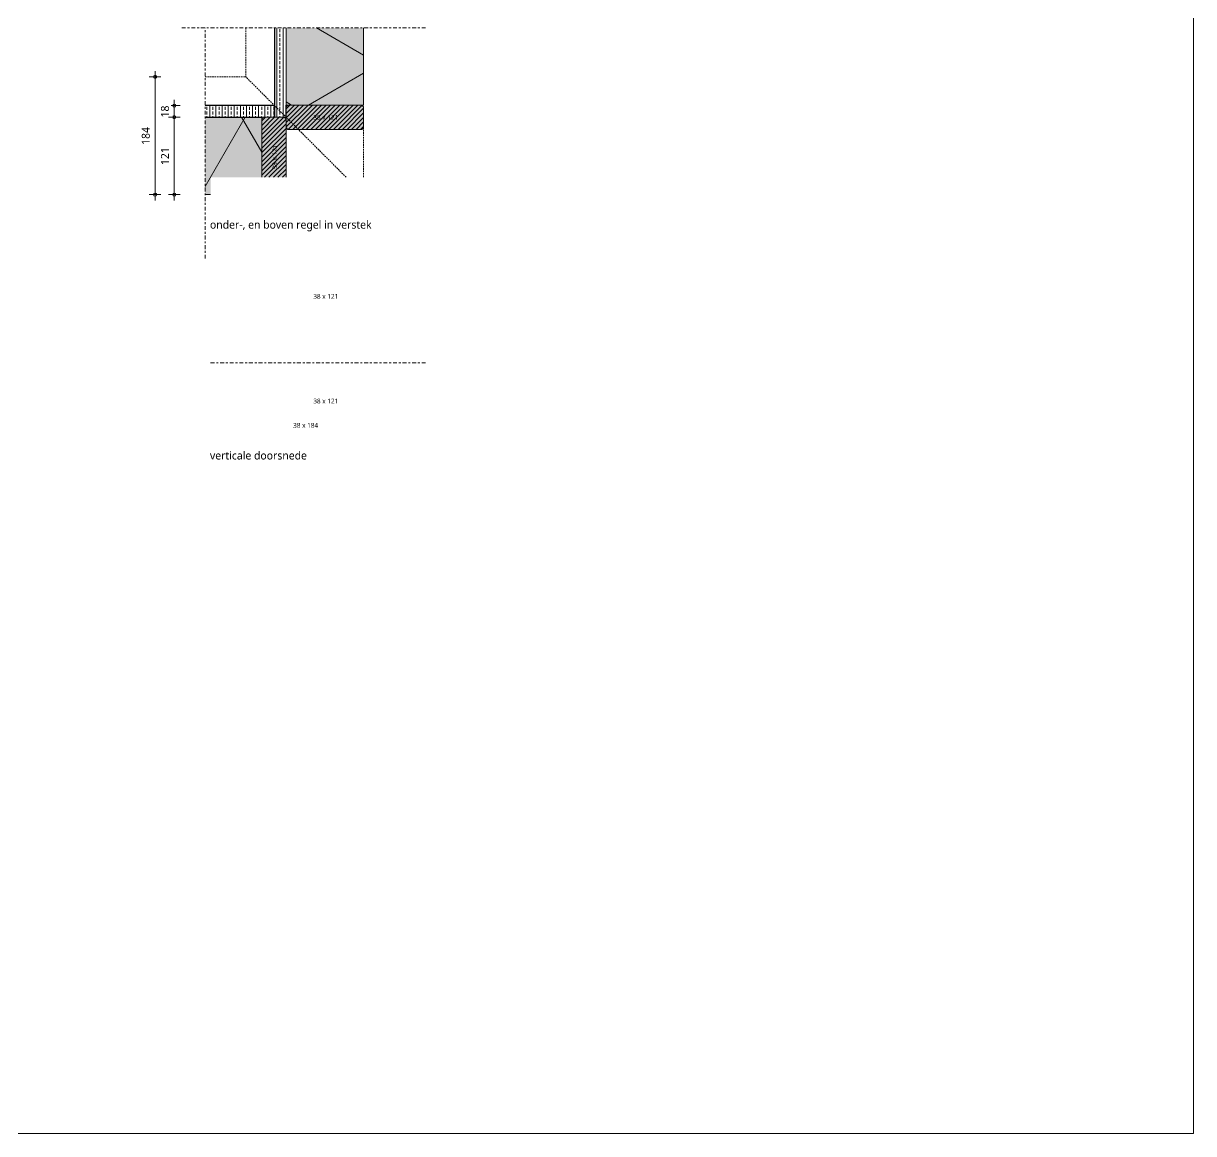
# Model space of a CAD drawing. Header units: millimetres. Extents: x 6732 to 10947, y 894 to 9086.
# Drawn here: x 9119 to 10947, y 894 to 2628 of the extents above; entities that cross this region are included whole.
import ezdxf

# ---------------------------------------------------------------- set-up
doc = ezdxf.new("R2010")
doc.units = ezdxf.units.MM
doc.linetypes.add('MV_center', pattern=[15, 6, -3, 3, -3])
doc.linetypes.add('MV_hidden', pattern=[3.75, 2.5, -1.25])
for name, color, linetype, lineweight in [('A-ANNO-DIMS', 211, 'Continuous', 13), ('A-ANNO-DIMS-5', 211, 'Continuous', 13), ('A-ANNO-NOTE', 131, 'Continuous', 18), ('A-DETL', 90, 'Continuous', 13), ('A-DETL-GENF', 92, 'Continuous', 18), ('A-DETL-MEDM', 33, 'Continuous', 25), ('G-ANNO-TEXT', 231, 'Continuous', 13)]:
    doc.layers.add(name, color=color, linetype=linetype, lineweight=lineweight)
doc.styles.add('Segoe UI_1', font='segoeui.ttf', dxfattribs={"height": 7.5})
doc.styles.add('Segoe UI_2', font='segoeui.ttf', dxfattribs={"height": 12.5})
doc.dimstyles.new('2_5_mm_1', dxfattribs={"dimscale": 304.8, "dimtxt": 13.092049, "dimasz": 0.016404, "dimexe": 0.029528, "dimexo": 0.0625, "dimgap": 0.014764, "dimtad": 1, "dimdec": 0, "dimzin": 0, "dimdsep": 46, "dimtxsty": 'Segoe UI_2', "dimblk1": 'DOTBLANK', "dimblk2": 'DOTBLANK', "dimsah": 1, "dimcen": 0.09, "dimdle": 0.029528, "dimazin": 0, "dimtfac": 1, "dimtdec": 4, "dimtix": 1, "dimtmove": 0, "dimatfit": 3, "dimfxl": 0.029528, "dimfxlon": 1, "dimtvp": 1, "dimtfill": 1, "dimtolj": 1, "dimtzin": 0, "dimarcsym": 2})
pattern_1 = [(90, (0, 0), (-9.525, 6e-16), []), (90, (4.763, 0), (-9.525, 6e-16), [4.762, -2.381])]

# ---------------------------------------------------------------- blocks, each defined once
blk = doc.blocks.new('42 isolatie - Type 1-3776586-Details Strandbaak Patio Woning')
at = {"layer": 'A-DETL-GENF'}
blk.add_hatch(color=256, dxfattribs=at).paths.add_polyline_path([(54.3, 0.8), (63, 0.8), (63, 28), (143, 28), (143, 121.8), (54.3, 121.8)])
at = {"layer": 'A-DETL-GENF', "lineweight": 13}
h = blk.add_hatch(dxfattribs=at)
h.set_pattern_fill('FP_43', color=256, style=0, pattern_type=2)
h.set_pattern_definition([(60, (12.83, 244.8), (-107.387, 62), []), (120, (12.83, 244.8), (-107.387, -62), [])])
h.paths.add_polyline_path([(54.3, 0.8), (63, 0.8), (63, 28), (143, 28), (143, 121.8), (54.3, 121.8)])
at = {"layer": 'A-DETL-GENF'}
for p, q in [((143, 121.8), (54.3, 121.8)), ((143, 121.8), (54.3, 121.8)), ((143, 119), (143, 121.8)), ((143, 28), (143, 119)), ((54.3, 0.8), (63, 0.8)), ((54.3, 0.8), (63, 0.8))]:
    blk.add_line(p, q, dxfattribs=at)
blk = doc.blocks.new('00 hout_rechthoekig_sls - SLS 38x121-V35-Details Strandbaak Patio Woning')
at = {"layer": 'A-DETL-GENF'}
blk.add_hatch(color=256, dxfattribs=at).paths.add_polyline_path([(118.2, -38), (121, -35.2), (121, -2.8), (118.2, 0), (2.8, 0), (0, -2.8), (0, -35.2), (2.8, -38)])
at = {"layer": 'A-DETL-MEDM', "lineweight": 13}
h = blk.add_hatch(dxfattribs=at)
h.set_pattern_fill('FP_44', color=256, style=0, pattern_type=2)
h.set_pattern_definition([(45, (-9529.824, -2500.598), (-3.535534, 3.535534), [])])
h.paths.add_polyline_path([(118.2, -38), (121, -35.2), (121, -2.8), (118.2, 0), (2.8, 0), (0, -2.8), (0, -35.2), (2.8, -38)])
at = {"layer": 'A-DETL-MEDM', "lineweight": 18}
for p, q in [((0, -2.8), (2.8, 0)), ((2.8, 0), (0, -2.8)), ((118.2, 0), (121, -2.8)), ((0, -2.8), (0, -19)), ((118.2, 0), (121, -2.8)), ((121, -35.2), (121, -2.8)), ((2.8, -38), (0, -35.2)), ((0, -35.2), (2.8, -38)), ((121, -35.2), (118.2, -38)), ((118.2, -38), (121, -35.2)), ((2.8, -38), (118.2, -38))]:
    blk.add_line(p, q, dxfattribs=at)
blk = doc.blocks.new('42 isolatie - Type 1-3776587-Details Strandbaak Patio Woning')
at = {"layer": 'A-DETL-GENF'}
blk.add_hatch(color=256, dxfattribs=at).paths.add_polyline_path([(150.7, -121.8), (150.7, -0.8), (30.3, -0.8), (30.3, -121.8)])
at = {"layer": 'A-DETL-GENF', "lineweight": 13}
h = blk.add_hatch(dxfattribs=at)
h.set_pattern_fill('FP_13', color=256, style=0, pattern_type=2)
h.set_pattern_definition([(300, (12.83, -244.8), (-107.387, -62), []), (240, (12.83, -244.8), (-107.387, 62), [])])
h.paths.add_polyline_path([(150.7, -121.8), (150.7, -0.8), (30.3, -0.8), (30.3, -121.8)])
at = {"layer": 'A-DETL-GENF'}
for p, q in [((150.7, -0.8), (30.3, -0.8)), ((150.7, -0.8), (30.3, -0.8)), ((150.7, -121.8), (150.7, -0.8)), ((150.7, -121.8), (150.7, -0.8)), ((30.3, -121.8), (150.7, -121.8)), ((30.3, -121.8), (150.7, -121.8))]:
    blk.add_line(p, q, dxfattribs=at)
blk = doc.blocks.new('00 hout_rechthoekig_sls - SLS 38x121-V36-Details Strandbaak Patio Woning')
at = {"layer": 'A-DETL-GENF'}
blk.add_hatch(color=256, dxfattribs=at).paths.add_polyline_path([(93.8, -2.8), (93.8, 0), (2.8, 0), (0, -2.8), (0, -35.2), (2.8, -38), (93.8, -38), (93.8, -35.2)])
at = {"layer": 'A-DETL-MEDM', "lineweight": 13}
h = blk.add_hatch(dxfattribs=at)
h.set_pattern_fill('FP_45', color=256, style=0, pattern_type=2)
h.set_pattern_definition([(135, (2481.598, -9529.824), (-3.535534, -3.535534), [])])
h.paths.add_polyline_path([(93.8, -2.8), (93.8, 0), (2.8, 0), (0, -2.8), (0, -35.2), (2.8, -38), (93.8, -38), (93.8, -35.2)])
at = {"layer": 'A-DETL-MEDM', "lineweight": 18}
for p, q in [((0, -2.8), (2.8, 0)), ((2.8, 0), (0, -2.8)), ((2.8, 0), (93.8, 0)), ((0, -2.8), (0, -35.2)), ((2.8, -38), (0, -35.2)), ((0, -35.2), (2.8, -38)), ((2.8, -38), (93.8, -38))]:
    blk.add_line(p, q, dxfattribs=at)
blk = doc.blocks.new('NLRS_00_DI_maskeer - Type 1-4234624-Details Strandbaak Patio Woning')
at = {"layer": 'A-DETL-GENF', "linetype": 'MV_center'}
blk.add_line((284, 0), (-76.4, 0), dxfattribs=at)
blk = doc.blocks.new('NLRS_00_DI_maskeer - Type 1-4234625-Details Strandbaak Patio Woning')
at = {"layer": 'A-DETL-GENF', "linetype": 'MV_center'}
blk.add_line((-100, 0), (284, 0), dxfattribs=at)
blk = doc.blocks.new('NLRS_00_DI_maskeer - Type 1-4234627-Details Strandbaak Patio Woning')
at = {"layer": 'A-DETL-GENF', "linetype": 'MV_center'}
blk.add_line((-100, 0), (238, 0), dxfattribs=at)
blk = doc.blocks.new('DIMBLOCK198-Details Strandbaak Patio Woning')
at = {"layer": 'A-ANNO-DIMS-5'}
for p, q in [((9355.1, 2508.6), (9355.1, 2481.6)), ((9355.1, 2499.6), (9346.1, 2499.6)), ((9355.1, 2499.6), (9364.1, 2499.6)), ((9355.1, 2481.6), (9346.1, 2481.6)), ((9355.1, 2481.6), (9364.1, 2481.6))]:
    blk.add_line(p, q, dxfattribs=at)
for centre in [(9355.1, 2499.6), (9355.1, 2481.6)]:
    blk.add_circle(centre, 2.5, dxfattribs=at)
at = {"layer": 'A-ANNO-DIMS-5', "color": 0, "insert": (9334.3, 2481.1), "char_height": 12.5, "width": 22.852, "attachment_point": 1, "rotation": 90, "line_spacing_factor": 1.142579, "style": 'Segoe UI_2', "bg_fill": 3, "box_fill_scale": 1.25, "bg_fill_color": 9, "bg_fill_true_color": 13158600, "bg_fill_transparency": 0}
blk.add_mtext('18', dxfattribs=at)
blk = doc.blocks.new('_DotBlank')
at = {"color": 0, "linetype": 'ByBlock', "lineweight": -2}
blk.add_line((-0.5, 0), (-1, 0), dxfattribs=at)
blk.add_circle((0, 0), 0.5, dxfattribs=at)
blk = doc.blocks.new('DIMBLOCK199-Details Strandbaak Patio Woning')
at = {"layer": 'A-ANNO-DIMS-5'}
for p, q in [((9355.1, 2481.6), (9346.1, 2481.6)), ((9355.1, 2481.6), (9355.1, 2351.6)), ((9355.1, 2481.6), (9364.1, 2481.6)), ((9355.1, 2360.6), (9346.1, 2360.6)), ((9355.1, 2360.6), (9364.1, 2360.6))]:
    blk.add_line(p, q, dxfattribs=at)
for centre in [(9355.1, 2481.6), (9355.1, 2360.6)]:
    blk.add_circle(centre, 2.5, dxfattribs=at)
at = {"layer": 'A-ANNO-DIMS-5', "color": 0, "insert": (9334.3, 2406.8), "char_height": 12.5, "width": 34.277, "attachment_point": 1, "rotation": 90, "line_spacing_factor": 1.142579, "style": 'Segoe UI_2', "bg_fill": 3, "box_fill_scale": 1.25, "bg_fill_color": 9, "bg_fill_true_color": 13158600, "bg_fill_transparency": 0}
blk.add_mtext('121', dxfattribs=at)
blk = doc.blocks.new('DIMBLOCK210-Details Strandbaak Patio Woning')
at = {"layer": 'A-ANNO-DIMS-5'}
for p, q in [((9325.1, 2544.6), (9316.1, 2544.6)), ((9325.1, 2351.6), (9325.1, 2553.6)), ((9325.1, 2544.6), (9334.1, 2544.6)), ((9325.1, 2360.6), (9316.1, 2360.6)), ((9325.1, 2360.6), (9334.1, 2360.6))]:
    blk.add_line(p, q, dxfattribs=at)
for centre in [(9325.1, 2544.6), (9325.1, 2360.6)]:
    blk.add_circle(centre, 2.5, dxfattribs=at)
at = {"layer": 'A-ANNO-DIMS-5', "color": 0, "insert": (9304.3, 2438.3), "char_height": 12.5, "width": 34.277, "attachment_point": 1, "rotation": 90, "line_spacing_factor": 1.142579, "style": 'Segoe UI_2', "bg_fill": 3, "box_fill_scale": 1.25, "bg_fill_color": 9, "bg_fill_true_color": 13158600, "bg_fill_transparency": 0}
blk.add_mtext('184', dxfattribs=at)

msp = doc.modelspace()

# ---------------------------------------------------------------- hatches: boundary and pattern name
at = {"layer": 'A-DETL-GENF', "lineweight": 13}
h = msp.add_hatch(dxfattribs=at)
h.set_pattern_fill('FP_36', color=250, style=0, pattern_type=2)
h.set_pattern_definition(pattern_1)
h.paths.add_polyline_path([(9529.8, 2481.6), (9529.8, 2621), (9511.8, 2621), (9511.8, 2481.6), (9527, 2481.6)])
h = msp.add_hatch(dxfattribs=at)
h.set_pattern_fill('FP_36', color=250, style=0, pattern_type=2)
h.set_pattern_definition(pattern_1)
h.paths.add_polyline_path([(9419.6, 2481.6), (9511.8, 2481.6), (9511.8, 2499.6), (9403.1, 2499.6), (9403.1, 2481.6)])

# ---------------------------------------------------------------- linework, layer by layer
at = {"layer": 'A-DETL', "lineweight": 18}
for p, q in [((10947.4, 893.9), (10947.4, 8393.9)), ((6732.5, 893.9), (10947.4, 893.9))]:
    msp.add_line(p, q, dxfattribs=at)
at = {"layer": 'A-DETL', "linetype": 'MV_hidden'}
for p, q in [((9466.8, 2621), (9466.8, 2544.6)), ((9403.1, 2544.6), (9466.8, 2544.6)), ((9623.6, 2387.8), (9466.8, 2544.6)), ((9650.8, 2465.6), (9650.8, 2387.8))]:
    msp.add_line(p, q, dxfattribs=at)
at = {"layer": 'A-DETL-MEDM'}
for p, q in [((9511.8, 2621), (9511.8, 2481.6)), ((9511.8, 2499.6), (9403.1, 2499.6)), ((9511.8, 2481.6), (9511.8, 2499.6)), ((9529.8, 2481.6), (9529.8, 2500.6)), ((9403.1, 2481.6), (9491.8, 2481.6))]:
    msp.add_line(p, q, dxfattribs=at)

# ---------------------------------------------------------------- block references
at = {"layer": 'A-DETL-GENF', "linetype": 'MV_center'}
for name, p in [('NLRS_00_DI_maskeer - Type 1-4234625-Details Strandbaak Patio Woning', (9466.8, 2621)), ('NLRS_00_DI_maskeer - Type 1-4234627-Details Strandbaak Patio Woning', (9511.8, 2098.1))]:
    msp.add_blockref(name, p, dxfattribs=at)
at = {"layer": 'A-DETL-GENF', "linetype": 'MV_center', "rotation": 270}
msp.add_blockref('NLRS_00_DI_maskeer - Type 1-4234624-Details Strandbaak Patio Woning', (9403.1, 2544.6), dxfattribs=at)
at = {"layer": 'A-DETL-GENF', "rotation": 270.0000000000007}
msp.add_blockref('42 isolatie - Type 1-3776587-Details Strandbaak Patio Woning', (9651.6, 2651.3), dxfattribs=at)
at = {"layer": 'A-DETL-GENF'}
msp.add_blockref('42 isolatie - Type 1-3776586-Details Strandbaak Patio Woning', (9348.8, 2359.8), dxfattribs=at)
at = {"layer": 'A-DETL-MEDM', "lineweight": 18}
msp.add_blockref('00 hout_rechthoekig_sls - SLS 38x121-V35-Details Strandbaak Patio Woning', (9529.8, 2500.6), dxfattribs=at)
at = {"layer": 'A-DETL-MEDM', "lineweight": 18, "rotation": 269.9999999999995}
msp.add_blockref('00 hout_rechthoekig_sls - SLS 38x121-V36-Details Strandbaak Patio Woning', (9529.8, 2481.6), dxfattribs=at)

# ---------------------------------------------------------------- texts
at = {"layer": 'A-ANNO-NOTE', "lineweight": 13, "char_height": 7.5, "width": 47.3, "attachment_point": 1, "style": 'Segoe UI_1'}
for s, insert in [('38 x 121', (9572.3, 2485)), ('38 x 121', (9572.3, 2205.5)), ('38 x 121', (9572.3, 2042)), ('38 x 184', (9540.8, 2004))]:
    msp.add_mtext(s, dxfattribs=dict(at, insert=insert))
at = {"layer": 'A-ANNO-NOTE', "lineweight": 13, "insert": (9508.2, 2399.8), "char_height": 7.5, "width": 47.3, "attachment_point": 1, "rotation": 90, "style": 'Segoe UI_1'}
msp.add_mtext('38 x 121', dxfattribs=at)
at = {"layer": 'G-ANNO-TEXT', "color": 7, "char_height": 12.5, "attachment_point": 1, "style": 'Segoe UI_2'}
for s, insert, width in [('onder-, en boven regel in verstek', (9410.8, 2320), 310.253), ('verticale doorsnede', (9410.8, 1959.4), 183.987)]:
    msp.add_mtext(s, dxfattribs=dict(at, insert=insert, width=width))

# ---------------------------------------------------------------- dimensions: what is measured, and where the dimension line sits
at = {"layer": 'A-ANNO-DIMS'}
dim = msp.add_linear_dim(base=(9355.1, 2481.6), p1=(9364.1, 2499.6), p2=(9364.1, 2481.6), angle=90, dimstyle='2_5_mm_1', override={"dimpost": '<>', "dimfxl": 18}, dxfattribs=at)
dim.commit()
dim.dimension.update_dxf_attribs({"geometry": 'DIMBLOCK198-Details Strandbaak Patio Woning', "text_midpoint": (9344.1, 2490.6)})

# ---------------------------------------------------------------- next in the draw order: dimensions: what is measured, and where the dimension line sits
dim = msp.add_linear_dim(base=(9355.1, 2360.6), p1=(9364.1, 2481.6), p2=(9364.1, 2360.6), angle=90, dimstyle='2_5_mm_1', override={"dimpost": '<>', "dimfxl": 121}, dxfattribs=at)
dim.commit()
dim.dimension.update_dxf_attribs({"geometry": 'DIMBLOCK199-Details Strandbaak Patio Woning', "text_midpoint": (9344.2, 2421.1)})

# ---------------------------------------------------------------- next in the draw order: dimensions: what is measured, and where the dimension line sits
dim = msp.add_linear_dim(base=(9325.1, 2544.6), p1=(9334.1, 2360.6), p2=(9334.1, 2544.6), angle=90, dimstyle='2_5_mm_1', override={"dimpost": '<>', "dimfxl": 184}, dxfattribs=at)
dim.commit()
dim.dimension.update_dxf_attribs({"geometry": 'DIMBLOCK210-Details Strandbaak Patio Woning', "text_midpoint": (9314.1, 2452.6)})

doc.saveas('drawing.dxf')
